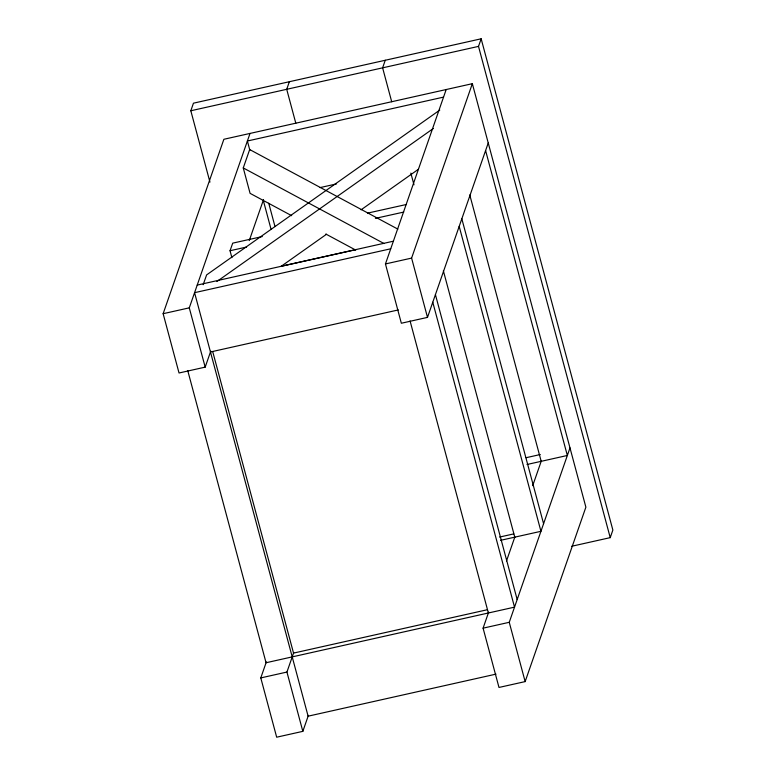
<?xml version="1.0" encoding="UTF-8"?>
<svg xmlns="http://www.w3.org/2000/svg" width="776" height="776" viewBox="0 0 776 776"><rect width="100%" height="100%" fill="white"/><g stroke="black" fill="none" stroke-linecap="round" stroke-linejoin="round"><path stroke-width="1.16" d="M209.947 182.118L190.818 110.764L193.457 103.179L481.159 38.8L612.865 530.057L610.227 537.642L571.631 546.275M210.742 351.179L205.184 367.135L179.033 372.994L163.135 313.698L223.876 139.282L472.341 83.682L585.88 507.174L525.148 681.6L498.987 687.449L483.089 628.162L488.647 612.196M205.184 367.135L189.286 307.849L250.027 133.424M291.679 215.689L250.085 193.35L243.266 167.936L249.678 149.545L397.865 229.124M289.361 81.722L286.713 89.308L295.811 123.229M249.251 240.599L263.539 199.558M385.255 60.256L382.616 67.842L391.705 101.763M488.24 142.968L427.498 317.384L401.347 323.243L385.449 263.947L446.19 89.531M610.227 537.642L478.511 46.385L481.159 38.8M308.392 715.385L302.834 731.351L276.673 737.2L260.785 677.914L266.343 661.947M427.498 317.384L411.6 258.098L472.341 83.682M302.834 731.351L286.936 672.055L293.726 652.558M506.515 560.903L514.857 536.963M532.714 485.66L541.454 460.575M525.148 681.6L509.25 622.303L569.991 447.888M203.157 284.705L206.62 274.908L439.769 110.085M231.888 257.661L230.036 250.735L232.722 243.14L262.269 236.564M216.882 281.523L433.357 128.486M281.028 266.41L326.502 234.265M361.092 209.801L418.429 169.275M190.818 110.764L478.511 46.385M443.542 97.116L247.389 141.009L249.882 150.311M320.003 187.608L336.551 183.902M197.211 285.093L393.374 241.2M390.726 248.786L194.572 292.678L308.111 716.18L496 674.131M163.135 313.698L189.286 307.849M385.449 263.947L411.6 258.098M210.471 351.974L398.35 309.925M526.109 457.704L540.29 454.532M527.011 464.494L567.343 455.473L485.592 150.554M499.56 537.07L513.741 533.898M487.328 609.732L293.541 653.101L212.731 351.683M260.785 677.914L286.936 672.055M483.089 628.162L509.25 622.303M367.446 213.157L406.44 204.476M230.036 250.735L246.584 247.049M375.39 218.376L403.753 212.071M281.736 266.149L355.01 249.843M500.559 540.329L514.74 537.167M243.266 167.936L384.071 243.557M325.813 234.022L355.689 250.066M469.781 194.96L541.192 461.322M461.827 218.803L543.578 523.722M459.188 226.388L540.94 531.308L514.779 537.157L443.368 270.795M410.844 173.116L413.977 184.814M435.423 294.637L517.175 599.557M432.775 302.223L514.527 607.142L266.061 662.743L187.763 370.676M410.067 320.925L488.376 612.991M268.748 203.234L275.005 226.602M263.287 200.305L271.115 229.512"/></g></svg>
